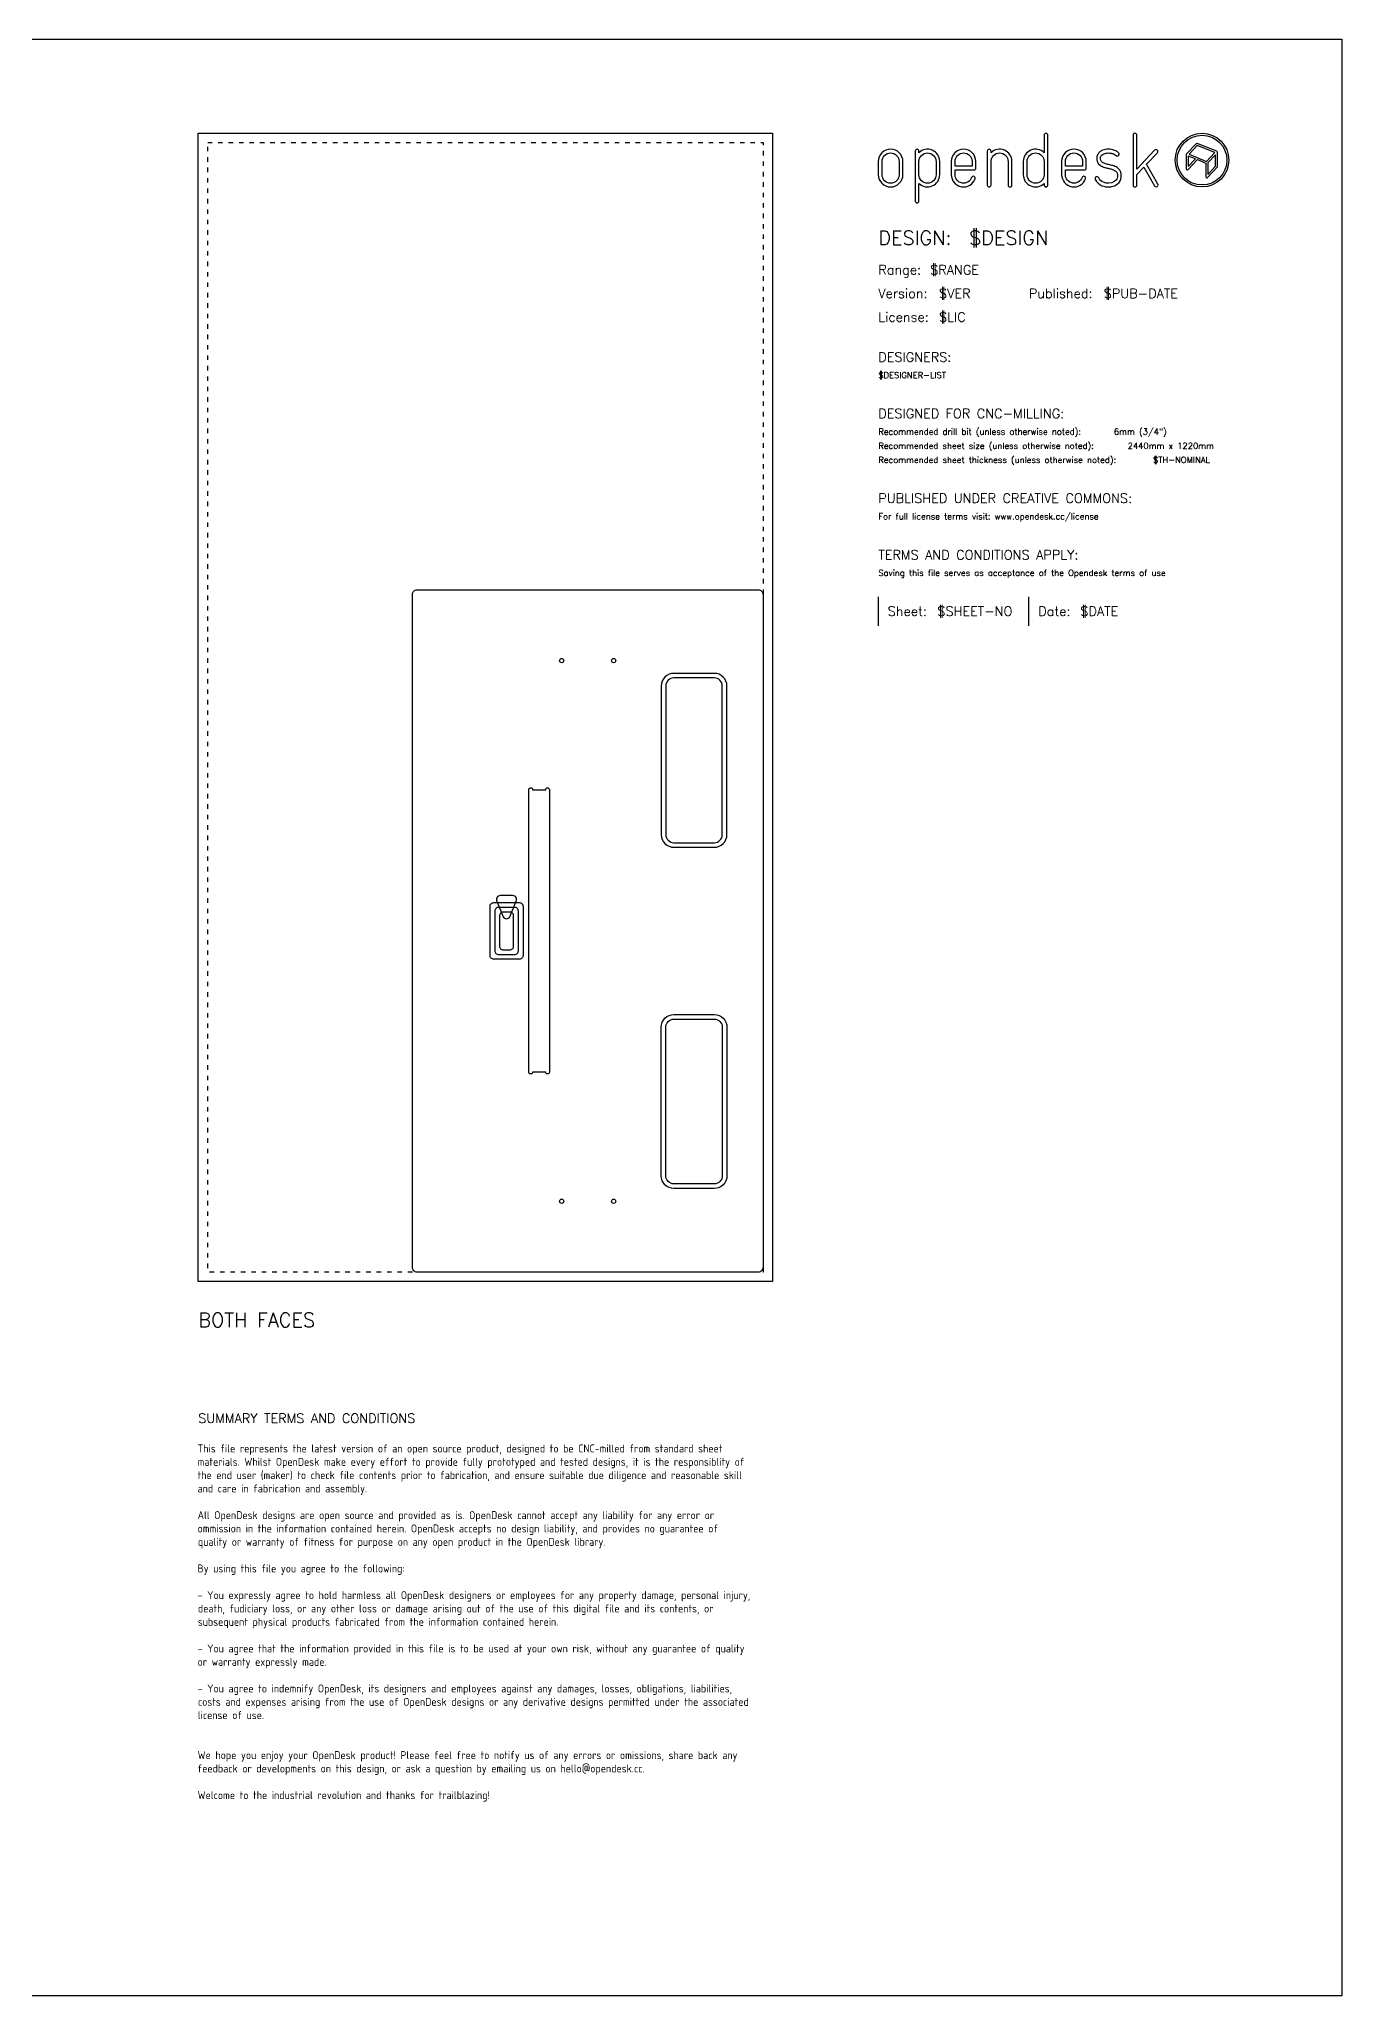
# Model space of a CAD drawing. Extents: x -300 to 5880, y -300 to 4158.
# Drawn here: x 3112 to 5880, y 0 to 4158 of the extents above; entities that cross this region are included whole.
import ezdxf
from ezdxf.enums import TextEntityAlignment as Align

# ---------------------------------------------------------------- set-up
doc = ezdxf.new("R2010")
doc.units = 0
doc.linetypes.add('DGN_STYLE_5', pattern=[22.17944, 9.505474, -12.673965])
doc.layers.add('00-NOPRINT_TEXT', color=7, linetype='CONTINUOUS')
doc.layers.add('00_NOPRINT_TOLERANCE', color=7, linetype='DGN_STYLE_5')
doc.layers.add('BOARD_$TH-NOMINAL', color=3, linetype='CONTINUOUS', lineweight=30)
for name, color, linetype, true_color in [('REV-POCKET-INSIDE_03MM', 146, 'CONTINUOUS', 0x176980), ('REV-POCKET-INSIDE_08MM', 46, 'CONTINUOUS', 0x805e17), ('REV-POCKET-INSIDE_15MM', 226, 'CONTINUOUS', 0x80176a), ('REV-POCKET-OUTSIDE_03MM', 126, 'CONTINUOUS', 0x178053), ('REV-POCKET-OUTSIDE_08MM', 26, 'CONTINUOUS', 0x801a17), ('TOP-CHAMFER-ONLINE_14MM', 70, 'CONTINUOUS', 0x8fff00), ('TOP-CUT-INSIDE_18MM', 1, 'CONTINUOUS', 0xff1c00), ('TOP-CUT-OUTSIDE_18MM', 220, 'CONTINUOUS', 0xff00d1), ('TOP-HOLE-6MM-DIAM_13MM', 190, 'CONTINUOUS', 0x9500ff), ('TOP-POCKET-INSIDE_12MM', 140, 'CONTINUOUS', 0x00b1ff), ('TOP-POCKET-INSIDE_16MM', 20, 'CONTINUOUS', 0xff2100)]:
    doc.layers.add(name, color=color, linetype=linetype, true_color=true_color)
doc.styles.add('OD-ISOCP-17', font='isocp.shx', dxfattribs={"height": 17})
doc.styles.add('OD-SIMPLEX-13', font='simplex.shx', dxfattribs={"height": 13})
doc.styles.add('OD-SIMPLEX-20', font='simplex.shx', dxfattribs={"height": 20})
doc.styles.add('OD-SIMPLEX-30', font='simplex.shx', dxfattribs={"height": 30})

msp = doc.modelspace()

# ---------------------------------------------------------------- linework, layer by layer
at = {"layer": '00-NOPRINT_TEXT', "color": 7}
for p, q in [((4895, 2973), (4895, 2911.3)), ((5214.8, 2911.3), (5214.8, 2973))]:
    msp.add_line(p, q, dxfattribs=at)
at = {"layer": '00-NOPRINT_TEXT', "flags": 128}
msp.add_lwpolyline([(0, 4158), (5880, 4158), (5880, 0), (0, 0)], close=True, dxfattribs=at)
at = {"layer": '00-NOPRINT_TEXT'}
for points in [[(5203, 3870.1, 0.662711), (5247.4, 3851.4), (5247.4, 3848, 1), (5255.3, 3848), (5255.3, 3954, 1), (5247.4, 3954), (5247.4, 3916.7, 0.662711), (5203, 3898)], [(5459.1, 3886), (5482.1, 3846, 1), (5489, 3850), (5464.8, 3892.1), (5487.9, 3916.6, 1), (5482.1, 3922), (5444.4, 3881.9), (5444.4, 3954, 1), (5436.4, 3954), (5436.4, 3848, 1), (5444.4, 3848), (5444.4, 3870.4)], [(4895, 3898), (4895, 3870.1, 1), (4947.3, 3870.1), (4947.3, 3898, 1)], [(4939.3, 3898), (4939.3, 3870.1, -1), (4902.9, 3870.1), (4902.9, 3898, -1)], [(5025.6, 3898, 0.662711), (4981.3, 3916.7), (4981.3, 3920.1, 1), (4973.4, 3920.1), (4973.4, 3814.1, 1), (4981.3, 3814.1), (4981.3, 3851.4, 0.662711), (5025.6, 3870.1)], [(4981.3, 3898, -1), (5017.7, 3898), (5017.7, 3870.1, -1), (4981.3, 3870.1)], [(5102.3, 3898, 1), (5050, 3898), (5050, 3870.1, 0.839291), (5100.7, 3861.2, 1), (5093.3, 3863.9, -0.839291), (5058, 3870.1), (5058, 3880.1), (5098.3, 3880.1, 0.414214), (5102.3, 3884.1)], [(5094.4, 3888.1), (5058, 3888.1), (5058, 3898, -1), (5094.4, 3898)], [(5178.9, 3898, 0.662711), (5134.5, 3916.7), (5134.5, 3920.1, 1), (5126.6, 3920.1), (5126.6, 3848, 1), (5134.5, 3848), (5134.5, 3898, -1), (5170.9, 3898), (5170.9, 3848, 1), (5178.9, 3848)], [(5247.4, 3870.1, -1), (5211, 3870.1), (5211, 3898, -1), (5247.4, 3898)], [(5336.9, 3898, 1), (5284.6, 3898), (5284.6, 3870.1, 0.839291), (5335.3, 3861.2, 1), (5327.9, 3863.9, -0.839291), (5292.6, 3870.1), (5292.6, 3880.1), (5332.9, 3880.1, 0.414214), (5336.9, 3884.1)], [(5329, 3888.1), (5292.6, 3888.1), (5292.6, 3898, -1), (5329, 3898)], [(5400.1, 3920.3, 0.045707), (5395.6, 3922.3, 0.040194), (5390.8, 3923.5, 0.040556), (5383.5, 3924, 0.094973), (5371.7, 3921.8, 0.070872), (5365.8, 3918.4, 0.048346), (5363.1, 3915.9, 0.04488), (5361.1, 3913.1, 0.072273), (5359.4, 3908.6, 0.309308), (5366.9, 3889.4, 0.053458), (5372, 3886.7, 0.041245), (5379.1, 3884.5, -0.005863), (5387.4, 3882.6, -0.030773), (5394.7, 3880.3, -0.132607), (5400.9, 3875.8, -0.093408), (5402.4, 3872.9, -0.14847), (5402.6, 3862.7, -0.201639), (5396.5, 3855.2, -0.222831), (5373.2, 3853.9, -0.190617), (5363.3, 3863.4, 1), (5356.1, 3860, 0.190617), (5370.2, 3846.5, 0.222831), (5400.2, 3848.2, 0.201639), (5410.2, 3860.4, 0.14847), (5410, 3875.3, 0.093408), (5407, 3880.8, 0.132607), (5397.5, 3887.7, 0.030773), (5389.3, 3890.3, 0.005863), (5380.8, 3892.3, -0.041245), (5374.9, 3894.1, -0.053458), (5371.4, 3896, -0.305258), (5367.1, 3906.7, -0.07419), (5368, 3909.1, -0.042878), (5369.1, 3910.7, -0.048346), (5370.7, 3912.1, -0.070872), (5374.6, 3914.4, -0.094973), (5383.5, 3916.1, -0.040556), (5389.6, 3915.6, -0.040194), (5393.1, 3914.7, -0.045707), (5396.3, 3913.3, -0.062202), (5400.1, 3910.6, 1), (5405.5, 3916.4, 0.062202)], [(5615.1, 3885.8, 0.190898), (5615.7, 3887.3), (5615.7, 3917.6, 0.306072), (5614.4, 3919.6), (5572.8, 3936.3, 0.309065), (5570.5, 3935.8), (5550.1, 3914, 0.190898), (5549.5, 3912.6), (5549.5, 3882.2, 0.679405), (5553.1, 3880.8), (5572.9, 3901.9), (5591.1, 3894.5), (5591.1, 3865.5, 0.679405), (5594.7, 3864.1)]]:
    msp.add_lwpolyline(points, format="xyb", close=True, dxfattribs=at)
for points in [[(5553.7, 3909.6), (5553.7, 3887.4), (5568.8, 3903.5)], [(5592.6, 3898.3), (5610, 3916.9), (5572.6, 3931.9), (5555.2, 3913.4)], [(5595.2, 3870.7), (5611.5, 3888.1), (5611.5, 3912.4), (5595.2, 3895.1)]]:
    msp.add_lwpolyline(points, close=True, dxfattribs=at)
for radius in [57, 52.9]:
    msp.add_circle((5582.9, 3901), radius, dxfattribs=at)
at = {"layer": '00_NOPRINT_TOLERANCE', "flags": 128}
for points in [[(3450, 3958), (4670, 3958), (4670, 1518), (3450, 1518)], [(3470, 3938), (4650, 3938), (4650, 1538), (3470, 1538)]]:
    msp.add_lwpolyline(points, close=True, dxfattribs=at)
at = {"layer": 'BOARD_$TH-NOMINAL', "flags": 128}
msp.add_lwpolyline([(3450, 3958), (4670, 3958), (4670, 1518), (3450, 1518)], close=True, dxfattribs=at)
at = {"layer": 'REV-POCKET-INSIDE_03MM'}
msp.add_lwpolyline([(4122.1, 2212.9, 0.414214), (4130.1, 2220.9), (4130.1, 2305.1, 0.414214), (4122.1, 2313.1), (4087.9, 2313.1, 0.414214), (4079.9, 2305.1), (4079.9, 2220.9, 0.414214), (4087.9, 2212.9)], format="xyb", close=True, dxfattribs=at)
at = {"layer": 'REV-POCKET-INSIDE_08MM'}
msp.add_lwpolyline([(4077.9, 2323.1), (4132.1, 2323.1, -0.414214), (4140.1, 2315.1), (4140.1, 2210.9, -0.414214), (4132.1, 2202.9), (4077.9, 2202.9, -0.414214), (4069.9, 2210.9), (4069.9, 2315.1, -0.414214)], format="xyb", close=True, dxfattribs=at)
at = {"layer": 'REV-POCKET-INSIDE_15MM'}
msp.add_lwpolyline([(4097.9, 2222.9), (4112.1, 2222.9, 0.414214), (4120.1, 2230.9), (4120.1, 2295.1, 0.414214), (4112.1, 2303.1), (4097.9, 2303.1, 0.414214), (4089.9, 2295.1), (4089.9, 2230.9, 0.414214)], format="xyb", close=True, dxfattribs=at)
at = {"layer": 'REV-POCKET-OUTSIDE_03MM'}
msp.add_lwpolyline([(4097.9, 2222.9), (4112.1, 2222.9, 0.414214), (4120.1, 2230.9), (4120.1, 2295.1, 0.414214), (4112.1, 2303.1), (4097.9, 2303.1, 0.414214), (4089.9, 2295.1), (4089.9, 2230.9, 0.414214)], format="xyb", close=True, dxfattribs=at)
at = {"layer": 'REV-POCKET-OUTSIDE_08MM'}
msp.add_lwpolyline([(4122.1, 2212.9, 0.414214), (4130.1, 2220.9), (4130.1, 2305.1, 0.414214), (4122.1, 2313.1), (4087.9, 2313.1, 0.414214), (4079.9, 2305.1), (4079.9, 2220.9, 0.414214), (4087.9, 2212.9)], format="xyb", close=True, dxfattribs=at)
at = {"layer": 'TOP-CHAMFER-ONLINE_14MM', "linetype": 'Continuous'}
msp.add_lwpolyline([(3905, 1548), (3905, 2978, -0.414214), (3915, 2988), (4640, 2988, -0.414214), (4650, 2978), (4650, 1548, -0.414214), (4640, 1538), (3915, 1538, -0.414214)], format="xyb", close=True, dxfattribs=at)
at = {"layer": 'TOP-CUT-INSIDE_18MM', "linetype": 'Continuous'}
for points in [[(4443.5, 2467.5, 0.414214), (4460.5, 2450.5), (4546.5, 2450.5, 0.414214), (4563.5, 2467.5), (4563.5, 2783.5, 0.414214), (4546.5, 2800.5), (4460.5, 2800.5, 0.414214), (4443.5, 2783.5)], [(4443.5, 2058.5, -0.414214), (4460.5, 2075.5), (4546.5, 2075.5, -0.414214), (4563.5, 2058.5), (4563.5, 1742.5, -0.414214), (4546.5, 1725.5), (4460.5, 1725.5, -0.414214), (4443.5, 1742.5)]]:
    msp.add_lwpolyline(points, format="xyb", close=True, dxfattribs=at)
at = {"layer": 'TOP-CUT-OUTSIDE_18MM', "color": 6, "linetype": 'Continuous'}
msp.add_lwpolyline([(3905, 1548), (3905, 2978, -0.414214), (3915, 2988), (4640, 2988, -0.414214), (4650, 2978), (4650, 1548, -0.414214), (4640, 1538), (3915, 1538, -0.414214)], format="xyb", close=True, dxfattribs=at)
at = {"layer": 'TOP-HOLE-6MM-DIAM_13MM'}
for centre in [(4222.2, 2837.5), (4332.6, 2837.5), (4222.2, 1688.5), (4332.6, 1688.5)]:
    msp.add_circle(centre, 4.5, dxfattribs=at)
at = {"layer": 'TOP-POCKET-INSIDE_12MM'}
for points in [[(4433.7, 2467.5, 0.414214), (4460.5, 2440.7), (4546.5, 2440.7, 0.414214), (4573.3, 2467.5), (4573.3, 2783.5, 0.414214), (4546.5, 2810.3), (4460.5, 2810.3, 0.414214), (4433.7, 2783.5)], [(4160.3, 1963, -1), (4152.3, 1963), (4152.3, 2563, -1), (4160.3, 2563), (4188.2, 2563, -1), (4196.2, 2563), (4196.2, 1963, -1), (4188.2, 1963)], [(4433.7, 2058.5, -0.414214), (4460.5, 2085.3), (4546.5, 2085.3, -0.414214), (4573.3, 2058.5), (4573.3, 1742.5, -0.414214), (4546.5, 1715.7), (4460.5, 1715.7, -0.414214), (4433.7, 1742.5)]]:
    msp.add_lwpolyline(points, format="xyb", close=True, dxfattribs=at)
at = {"layer": 'TOP-POCKET-INSIDE_16MM'}
msp.add_lwpolyline([(4125.3, 2326.1, 0.575867), (4118.3, 2338.1), (4091.7, 2338.1, 0.575867), (4084.7, 2326.1), (4098.1, 2292.8, 0.580323), (4111.9, 2292.8)], format="xyb", close=True, dxfattribs=at)

# ---------------------------------------------------------------- texts
at = {"layer": '00-NOPRINT_TEXT'}
for s, height, style, p in [('DESIGN:', 30, 'OD-SIMPLEX-30', (4895, 3720.9)), ('$DESIGN', 30, 'OD-SIMPLEX-30', (5087.8, 3720.9)), ('Range:', 20, 'OD-SIMPLEX-20', (4895, 3657.9)), ('$RANGE', 20, 'OD-SIMPLEX-20', (5005.3, 3657.9)), ('Version:', 20, 'OD-SIMPLEX-20', (4895, 3607.7)), ('$VER', 20, 'OD-SIMPLEX-20', (5024.2, 3607.7)), ('Published:', 20, 'OD-SIMPLEX-20', (5214.8, 3607.7)), ('$PUB-DATE', 20, 'OD-SIMPLEX-20', (5374.1, 3607.7)), ('License:', 20, 'OD-SIMPLEX-20', (4895, 3557.4)), ('$LIC', 20, 'OD-SIMPLEX-20', (5024.2, 3557.4)), ('$DESIGNER-LIST', 13, 'OD-SIMPLEX-13', (4895, 3437.4)), ('DESIGNERS:', 20, 'OD-SIMPLEX-20', (4895, 3472.4)), ('DESIGNED FOR CNC-MILLING:', 20, 'OD-SIMPLEX-20', (4895, 3352.4)), ('Recommended drill bit (unless otherwise noted):', 13, 'OD-SIMPLEX-13', (4895, 3317.4)), ('6mm (3/4")', 13, 'OD-SIMPLEX-13', (5395.5, 3317.4)), ('Recommended sheet size (unless otherwise noted):', 13, 'OD-SIMPLEX-13', (4895, 3287.4)), ('2440mm x 1220mm', 13, 'OD-SIMPLEX-13', (5424.9, 3287.4)), ('Recommended sheet thickness (unless otherwise noted):', 13, 'OD-SIMPLEX-13', (4895, 3257.4)), ('$TH-NOMINAL', 13, 'OD-SIMPLEX-13', (5478.8, 3257.4)), ('PUBLISHED UNDER CREATIVE COMMONS:', 20, 'OD-SIMPLEX-20', (4895, 3172.4)), ('For full license terms visit: www.opendesk.cc/license', 13, 'OD-SIMPLEX-13', (4895, 3137.4)), ('TERMS AND CONDITIONS APPLY:', 20, 'OD-SIMPLEX-20', (4895, 3052.3)), ('Saving this file serves as acceptance of the Opendesk terms of use ', 13, 'OD-SIMPLEX-13', (4895, 3017.3)), ('Sheet:', 20, 'OD-SIMPLEX-20', (4915, 2932.3)), ('$SHEET-NO', 20, 'OD-SIMPLEX-20', (5020.6, 2932.3)), ('Date:', 20, 'OD-SIMPLEX-20', (5234.8, 2932.3)), ('$DATE', 20, 'OD-SIMPLEX-20', (5324.4, 2932.3))]:
    msp.add_text(s, height=height, dxfattribs=dict(at, style=style)).set_placement(p)
at = {"layer": '00-NOPRINT_TEXT', "color": 7}
for s, height, style, p in [('BOTH FACES', 30, 'OD-SIMPLEX-30', (3450, 1451.3)), ('SUMMARY TERMS AND CONDITIONS', 20, 'OD-SIMPLEX-20', (3450, 1237.4))]:
    msp.add_text(s, height=height, rotation=360, dxfattribs=dict(at, style=style)).set_placement(p, align=Align.TOP_LEFT)
at = {"layer": '00-NOPRINT_TEXT', "color": 7, "style": 'OD-ISOCP-17'}
for s, p in [('This file represents the latest version of an open source product, designed to be CNC-milled from standard sheet', (3448.5, 1154.7)), ('materials. Whilst OpenDesk make every effort to provide fully prototyped and tested designs, it is the responsiblity of', (3448.5, 1126.3)), ('the end user (maker) to check file contents prior to fabrication, and ensure suitable due diligence and reasonable skill', (3448.5, 1098)), ('and care in fabrication and assembly.', (3448.5, 1069.7)), ('All OpenDesk designs are open source and provided as is. OpenDesk cannot accept any liability for any error or', (3448.5, 1013)), ('ommission in the information contained herein. OpenDesk accepts no design liability, and provides no guarantee of', (3448.5, 984.7)), ('quality or warranty of fitness for purpose on any open product in the OpenDesk library.', (3449.1, 956.3)), ('By using this file you agree to the following:', (3448.5, 899.7)), ('- You expressly agree to hold harmless all OpenDesk designers or employees for any property damage, personal injury,', (3448.5, 843)), ('death, fudiciary loss, or any other loss or damage arising out of the use of this digital file and its contents, or', (3449.1, 814.7)), ('subsequent physical products fabricated from the information contained herein.', (3449, 786.3)), ('- You agree that the information provided in this file is to be used at your own risk, without any guarantee of quality', (3448.5, 729.7)), ('or warranty expressly made.', (3448.5, 701.3)), ('- You agree to indemnify OpenDesk, its designers and employees against any damages, losses, obligations, liabilities,', (3448.5, 644.7)), ('costs and expenses arising from the use of OpenDesk designs or any derivative designs permitted under the associated', (3449.1, 616.3)), ('license of use.', (3448.8, 588)), ('We hope you enjoy your OpenDesk product! Please feel free to notify us of any errors or omissions, share back any', (3448.5, 503)), ('feedback or developments on this design, or ask a question by emailing us on hello@opendesk.cc.', (3448.5, 474.7)), ('Welcome to the industrial revolution and thanks for trailblazing!', (3448.5, 418))]:
    msp.add_text(s, height=17, rotation=360, dxfattribs=at).set_placement(p)

doc.saveas('drawing.dxf')
